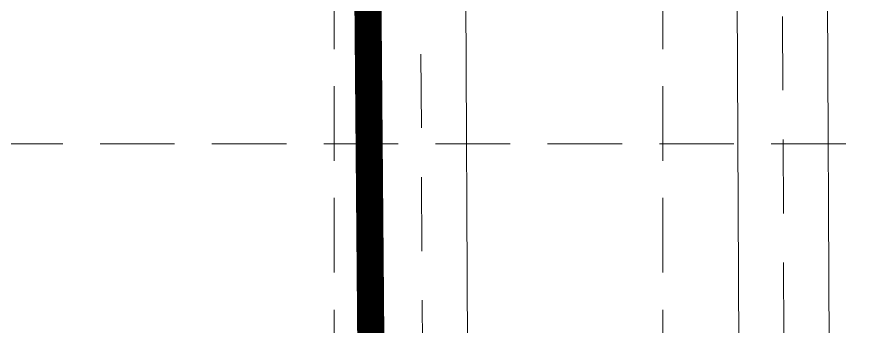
# Model space of a CAD drawing. Header units: feet. Extents: x 47819 to 50150, y 49272 to 50730.
# Drawn here: x 49531.1 to 49625.9, y 49798.6 to 49832.9 of the extents above; entities that cross this region are included whole.
import ezdxf

# ---------------------------------------------------------------- set-up
doc = ezdxf.new("R2010")
doc.units = ezdxf.units.FT
doc.header["$MEASUREMENT"] = 0
for name, pattern in [('DGN Style 2', [13.64237, 8.185422, -5.456948]), ('DGN Style 3', [19.099317, 13.64237, -5.456948]), ('HIDDEN', [0.375, 0.25, -0.125])]:
    doc.linetypes.add(name, pattern=pattern)
doc.layers.add('GRID', color=254, linetype='HIDDEN')
for name, color, linetype, lineweight in [('Level 22', 1, 'Continuous', 0), ('Level 30', 1, 'Continuous', 0), ('Level 8', 1, 'Continuous', 0)]:
    doc.layers.add(name, color=color, linetype=linetype, lineweight=lineweight)

msp = doc.modelspace()

# ---------------------------------------------------------------- linework, layer by layer
at = {"layer": 'GRID', "color": 252, "linetype": 'HIDDEN', "lineweight": 0, "ltscale": 33}
for p, q in [((49566.142, 50691.483), (49566.142, 49418.723)), ((49602.502, 50691.483), (49602.502, 49418.723)), ((47857.222, 49818.843), (50111.542, 49818.843))]:
    msp.add_line(p, q, dxfattribs=at)
at = {"layer": 'Level 22', "color": 1, "linetype": 'DGN Style 3', "lineweight": 0, "const_width": 3}
msp.add_lwpolyline([(49118.812, 49903.624), (49477.953, 49903.025), (49569.345, 49895.764), (49571.161, 49680.977), (49829.947, 49430.431), (49848.952, 49436.029), (49853.016, 49456.355), (49661.71, 49697.996), (49661.7, 49896.461), (49841.905, 49897.055), (49845.523, 49870.952), (49876.168, 49870.346), (49877.012, 50037.836), (49824.544, 50037.105), (49822.726, 50100.28), (49807.107, 50114.332), (49674.582, 50114.045), (49558.579, 50096.875), (49130.088, 50096.245)], dxfattribs=at)
at = {"layer": 'Level 30', "color": 5, "linetype": 'Continuous', "lineweight": 0}
for p, q in [((49611.436, 49686.415), (49610.436, 49888.35)), ((49621.417, 49690.332), (49620.436, 49888.4)), ((49581.436, 49686.267), (49580.436, 49888.201))]:
    msp.add_line(p, q, dxfattribs=at)
at = {"layer": 'Level 30', "color": 5, "linetype": 'DGN Style 2', "lineweight": 0}
msp.add_line((49616.426, 49688.373), (49615.436, 49888.375), dxfattribs=at)
at = {"layer": 'Level 8', "color": 253, "linetype": 'DGN Style 2', "lineweight": 0}
msp.add_line((49576.447, 49684.205), (49575.436, 49888.177), dxfattribs=at)

doc.saveas('drawing.dxf')
